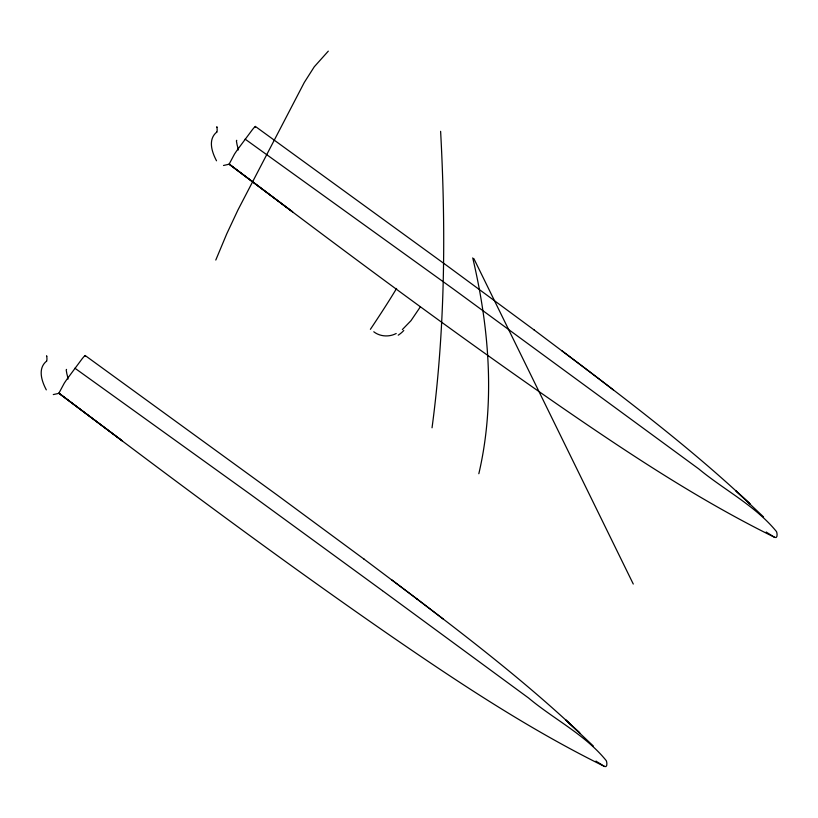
<?xml version="1.0" encoding="UTF-8"?>
<svg xmlns="http://www.w3.org/2000/svg" width="818" height="818" viewBox="0 0 818 818"><rect width="100%" height="100%" fill="white"/><g stroke="black" fill="none" stroke-linecap="round" stroke-linejoin="round"><path stroke-width="1.23" d="M58.978 393.325L122.516 441.025L58.865 393.254L64.305 383.121A16.881 0.798 -54 0 1 67.066 379.082L82.097 358.836A16.881 0.798 -54 0 1 84.101 356.474L85.236 355.503L85.144 356.178M432.037 427.794C445.166 329.613 445.953 230.124 440.616 131.33M478.827 473.724C495.391 402.926 489.246 328.12 472.732 257.895M255.277 127.291L255.369 126.432L254.306 127.403A16.881 0.798 -54 0 0 252.312 129.765L237.271 150.001A16.881 0.798 -54 0 0 234.521 154.04L229.091 164.244L292.721 211.954L229.296 164.173L223.498 165.492M215.788 260.052L226.739 233.866L237.936 210.001L304.265 82.506L314.276 66.779L328.304 51.135M46.544 361.157C37.556 368.478 41.565 380.943 46.309 389.869M216.75 132.076C207.772 139.408 211.77 151.862 216.514 160.788M420.36 306.842L410.984 320.676L402.364 329.572M229.633 163.856L229.296 164.173C338.856 247.148 448.959 329.48 562.078 407.569C630.504 454.655 700.106 500.647 774.748 537.395C777.775 538.868 777.294 533.142 776.497 531.608C755.484 505.78 724.237 490.064 698.787 468.929L453.52 289.143L245.134 139.132M59.428 392.937L59.09 393.254C168.641 476.229 278.754 558.551 391.863 636.649C460.299 683.736 529.9 729.717 604.543 766.476C607.57 767.938 607.079 762.212 606.281 760.689C585.371 734.769 553.878 719.267 528.581 698.01L382.538 590.749M396.209 333.499C389.163 337.221 380.104 336.699 373.775 331.781M58.835 393.366L53.282 394.573M774.748 537.395L767.877 533.101M604.543 766.476L597.672 762.171M766.241 531.997L767.1 532.569M596.036 761.067L596.895 761.65M74.919 368.212L250.625 494.512L382.435 590.678M255.369 126.432L447.395 265.993L534.359 330.124M85.164 355.513L277.179 495.064L364.143 559.205M534.144 329.961L587.436 370.053M363.938 559.031L417.221 599.134M561.751 350.636C626.271 399.481 691.087 448.336 750.024 503.929L735.975 490.892L763.552 516.945M391.536 579.717C456.066 628.551 520.872 677.416 579.809 733.01L565.759 719.973L593.347 746.026M587.222 369.889L613.428 389.961M417.006 598.96L443.213 619.042M473.857 258.611L633.275 584.042M216.852 126.647L216.964 127.352M46.636 355.728L46.759 356.423M236.77 140.307A28.374 6.34 36.6 0 0 236.412 140.962L237.097 144.888A187.506 41.892 36.6 0 1 238.181 150.052M216.913 127.311A112.904 25.225 36.6 0 1 216.852 132.148M66.565 369.388A28.374 6.34 36.6 0 0 66.207 370.043L66.892 373.959A187.506 41.892 36.6 0 1 67.966 379.133M46.698 356.392A112.904 25.225 36.6 0 1 46.636 361.219M396.587 288.427A189.796 8.937 -54 0 1 370.39 329.327M403.795 330.472A56.677 37.158 24.1 0 1 398.233 335.175"/></g></svg>
